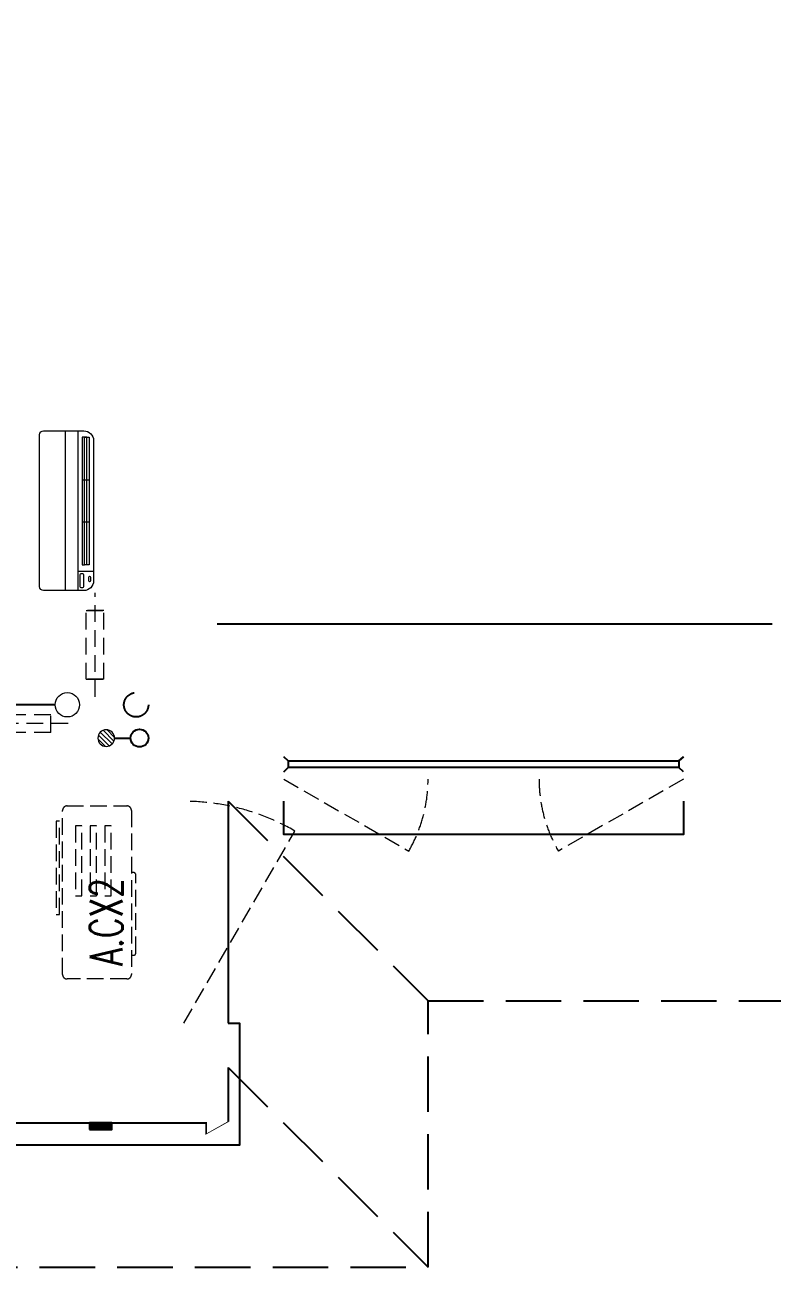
# Model space of a CAD drawing. Extents: x 2803505 to 5851001, y -1372902 to 24339.
# Drawn here: x 2869340 to 2872706, y -893072 to -887472 of the extents above; entities that cross this region are included whole.
import ezdxf
from ezdxf.xclip import XClip

# ---------------------------------------------------------------- set-up
doc = ezdxf.new("R2010")
doc.units = 0
doc.header["$LTSCALE"] = 1000
doc.header["$MEASUREMENT"] = 0
doc.header["$XCLIPFRAME"] = 2
for name, pattern in [('DASH', [0.35, 0.25, -0.1]), ('DOTE', [2.4200000000000004, 2, -0.2, 0.02, -0.2]), ('HIDDEN', [0.375, 0.25, -0.125])]:
    doc.linetypes.add(name, pattern=pattern)
doc.layers.get('0').update_dxf_attribs({"linetype": 'CONTINUOUS'})
for name, color, linetype in [('!!电气', 1, 'CONTINUOUS'), ('3-栏杆1', 252, 'CONTINUOUS'), ('3.5方案汇报，与郭总、侯月琴确定户型_t8$0$2020.03.04 -1安徽标准化洋房户型(UA）_t8_t8$0$看线', 154, 'CONTINUOUS'), ('VPIPE-凝结', 150, 'CONTINUOUS'), ('VPIPE-雨水', 4, 'DASH'), ('卫生间', 6, 'CONTINUOUS'), ('看线', 185, 'CONTINUOUS'), ('立面', 73, 'CONTINUOUS'), ('铝合金', 144, 'CONTINUOUS')]:
    doc.layers.add(name, color=color, linetype=linetype)
for name, color, linetype, lineweight in [('DOTE', 19, 'DOTE', 9), ('EQUIP_地漏', 7, 'CONTINUOUS', 18), ('VPIPE-废水', 31, 'TG_F', 18), ('WINDOW', 146, 'CONTINUOUS', 20), ('平面-空调室内机', 176, 'CONTINUOUS', 9), ('平面-空调预留孔', 252, 'CONTINUOUS', 15)]:
    doc.layers.add(name, color=color, linetype=linetype, lineweight=lineweight)
doc.styles.add('_TCH_DIM', font='SIMPLEX', dxfattribs={"bigfont": 'GBCBIG'})
doc.styles.add('TG_LINETYPE', font='SIMPLEX', dxfattribs={"width": 0.8, "height": 3, "bigfont": 'HZTXT'})
doc.linetypes.add('TG_F', pattern='A,2,-0.3,["F",TG_LINETYPE,S=0.1,R=0,X=-0.23,Y=-0.15],0', length=2.3)

# ---------------------------------------------------------------- blocks, each defined once
blk = doc.blocks.new('A$C74D73064')
at = {"layer": 'DOTE', "color": 252}
blk.add_line((10555.0351011306, 93136.92275867704), (10555.0351011306, 8148.876076509594), dxfattribs=at)
blk = doc.blocks.new('A$C24015597')
ref = blk.add_blockref('A$C74D73064', (24685.71245598793, -33857.69039963209))
XClip(ref).set_block_clipping_path([(-14883.246564808185, 50822.2568892687), (39116.74030273309, 70322.2568880918)])
blk = doc.blocks.new('dongkong')
at = {"layer": '平面-空调预留孔', "color": 8, "linetype": 'HIDDEN', "ltscale": 0.3}
for p, q in [((-603796.0415180789, 210899.900060961), (-603796.0415180789, 210431.4859232727)), ((-603836.0415180789, 210820.9630630909), (-603836.0415180789, 210510.8096162414)), ((-603836.0415180789, 210820.9630630909), (-603756.0415180789, 210820.9630630909)), ((-603756.0415180789, 210820.9630630909), (-603756.0415180789, 210510.8096162414))]:
    blk.add_line(p, q, dxfattribs=at)
blk.add_lwpolyline([(-603756.0415180789, 210510.8096162414), (-603836.0415180789, 210510.8096162414)], dxfattribs=at)
blk = doc.blocks.new('A$C001338C2')
at = {"color": 8}
for p, q in [((844.9999883423079, 303.6000072514144), (54.99998834231155, 303.6000543390692)), ((109.0525457565491, 214.7673082745569), (109.0525510513944, 303.6000511174025)), ((-1.49359439092e-05, 248.6000576173246), (-2.84423585981e-05, 22.0000576172315)), ((899.9999715576414, 22.00000397306576), (899.9999850640525, 248.6000039731589)), ((21.99997024633922, 5.63059293199e-05), (877.9999702463392, 5.2843679441e-06))]:
    blk.add_line(p, q, dxfattribs=at)
at = {"color": 8, "lineweight": 5}
for p, q in [((899.9999830474662, 214.7672611304297), (-1.69525337697e-05, 214.7673147745954)), ((864.5756734352908, 278.6904651548975), (144.4768629888749, 278.6905080761171)), ((144.4768629888749, 278.6905080761171), (144.4768622188567, 265.7722729386405)), ((387.0097734353949, 278.6904936200444), (144.4768629888749, 278.6905080761171)), ((144.4768629888749, 278.6905080761171), (144.4768614488676, 252.8539829386973)), ((144.4768622188567, 265.7722729386405), (864.5756726653053, 265.772230017421)), ((144.4768606789075, 239.9356929386377), (144.4768614488676, 252.8539829386973)), ((144.4768614488676, 252.8539829386973), (864.5756718953162, 252.8539400174777)), ((864.5756711253525, 239.9356500174181), (144.4768606789075, 239.9356929386377)), ((387.0097711254275, 239.935678482565), (387.0097734353949, 278.6904936200444)), ((622.04272112545, 239.935664473509), (387.0097711254275, 239.935678482565)), ((864.5756734352908, 278.6904651548975), (622.0427234354138, 278.6904796109884)), ((622.0427234354138, 278.6904796109884), (622.04272112545, 239.935664473509)), ((864.5756718953162, 252.8539400174777), (864.5756734352908, 278.6904651548975)), ((864.5756726653053, 265.772230017421), (864.5756711253525, 239.9356500174181)), ((899.9999787804518, 143.1781611304468), (-2.12195482163e-05, 143.1782147746126))]:
    blk.add_line(p, q, dxfattribs=at)
at = {"color": 8}
for points in [[(73.08482630450817, 275.0144977724194), (56.77886350143308, 275.0144987443309, -0.414213562373095), (51.27886382925863, 280.5144990721565), (51.27886400034913, 283.3844664433818, -0.414213562373095), (56.77886432817468, 288.8844661155563), (73.08482713124977, 288.8844651436448, -0.4142135623732024), (78.58482680342422, 283.3844648158192), (78.58482663233372, 280.5144974445939, -0.414213562373095)], [(89.24090579471158, 226.3562818807586), (22.19125331861505, 226.3562858772129, -0.414213562372504), (16.6912536464406, 231.8562862050385), (16.69125431894281, 243.1390318179401, -0.414213562373095), (22.19125464676836, 248.6390314901146), (89.24090712286488, 248.6390274936603, -0.414213562373095), (94.74090679503934, 243.1390271658347), (94.74090612253713, 231.8562815529331, -0.414213562373095)]]:
    blk.add_lwpolyline(points, format="xyb", close=True, dxfattribs=at)
for centre, radius, start, end in [((54.99998506405609, 248.6000543390692), 55.0000000000001, 89.99999658490542, 179.9999965849054), ((844.9999850640525, 248.6000072514144), 55.0000000000001, 359.9999965849054, 89.99999658490542), ((21.9999715576414, 22.00005630592932), 22.00000000000004, 179.9999965849054, 269.9999965849054), ((877.9999715576414, 22.00000528436794), 22.00000000000004, 269.9999965849054, 359.9999965849054)]:
    blk.add_arc(centre, radius, start, end, dxfattribs=at)
blk = doc.blocks.new('$TwtSys$00000141')
at = {"color": 252}
for p, q in [((-47.09803151780761, 3.836055847277748), (-5.041545145413693, 45.89254221967349)), ((-47.09803151780761, 3.836055847277748), (-5.041545145413693, 45.89254221967349)), ((-43.60958444554853, -17.52724007043071), (17.52724007042889, 43.60958444554853)), ((-43.60958444554853, -17.52724007043071), (17.52724007042889, 43.60958444554853)), ((-33.23401871576607, -33.23401871577153), (33.23401871576607, 33.23401871576425)), ((-33.23401871576607, -33.23401871576971), (33.23401871576607, 33.23401871576425)), ((-16.17805684451741, -43.53063328177632), (43.79137317708955, 16.43879673983065)), ((-16.17805684451741, -43.53063328177632), (43.79137317708955, 16.43879673983247)), ((5.715553844029273, -46.12975947626182), (46.12974035062325, -5.715572969671484)), ((5.715553844029273, -46.12975947626182), (46.12974035062325, -5.715572969671484))]:
    blk.add_line(p, q, dxfattribs=at)
blk.add_circle((0, -1.818989403545856e-12), 47, dxfattribs=at)
blk.add_circle((0, -1.818989403545856e-12), 47, dxfattribs=at)
blk = doc.blocks.new('A$C148B7D8E')
at = {"layer": '卫生间', "color": 252, "linetype": 'DASH'}
for p, q in [((22550.00001177914, 2.256128937005997e-07), (23449.9999782659, -899.9999998953426)), ((22549.99997477146, -1199.999990658369), (23449.99997818546, -2099.999804583029))]:
    blk.add_line(p, q, dxfattribs=at)
blk.add_lwpolyline([(16100.0017727029, 13999.99896146997), (16100.00177205505, 15399.99869960139), (7700.000186217541, 15399.9987034885), (7700.00259226287, 10799.99731380143), (7300.000010908523, 10799.99611648254), (7300.000007618219, 10000.0000001312), (900.0000073142583, 10000.00000001432), (900.000007365481, 9000.024217333877), (-899.9999926876626, 9000.024321453297), (-899.9999969094642, -900.0000000767177), (1750.000030706404, -899.999999850872), (1750.000019971107, -2099.999998709653), (23449.99997818546, -2099.999804583029), (23449.9999782659, -899.9999998953426), (25100.00000309735, -900.0000000060536)], dxfattribs=at)
blk = doc.blocks.new('fergve')
at = {"layer": '平面-空调预留孔', "color": 8, "linetype": 'DASH', "ltscale": 0.3}
for p, q in [((119062.717304058, 54987.64907498009), (119062.717304058, 54977.64907498009)), ((119072.717304058, 54967.64907498009), (119425.5529723145, 54967.64907498009)), ((119435.5529723145, 54977.64907498009), (119435.5529723145, 54987.64907498009))]:
    blk.add_line(p, q, dxfattribs=at)
blk.add_lwpolyline([(119715.8642389868, 54987.64907498032), (118975.8642389868, 54987.64907498009, -0.414213562373517), (118955.8642389868, 55007.64907498009), (118955.8642389873, 55277.64907498009, -0.414213562372746), (118975.8642389873, 55297.64907498009), (119715.8642389864, 55297.64907498009, -0.4142135623727947), (119735.8642389864, 55277.64907498009), (119735.8642389868, 55007.64907498055, -0.4142135623733224)], format="xyb", close=True, dxfattribs=at)
for points in [[(119666.6522452464, 55326.75839339898), (119246.8340998819, 55326.75839339898), (119246.8340998819, 55311.64433774215), (119666.6522452464, 55311.64433774215)], [(119645.4876140846, 55239.18252008365), (119329.9588134751, 55239.18252008365), (119329.9588134751, 55210.21092074577), (119645.4876140846, 55210.21092074577)], [(119645.4876140846, 55173.38063160962), (119329.9588134751, 55173.38063160962), (119329.9588134751, 55144.40903227197), (119645.4876140846, 55144.40903227197)], [(119645.4876140846, 55107.57874313582), (119329.9588134751, 55107.57874313582), (119329.9588134751, 55078.60714379794), (119645.4876140846, 55078.60714379794)]]:
    blk.add_lwpolyline(points, close=True, dxfattribs=at)
for centre, start, end in [((119072.717304058, 54977.64907498009), 180, 270), ((119425.5529723145, 54977.64907498009), 270, 0)]:
    blk.add_arc(centre, 10, start, end, dxfattribs=at)
at = {"layer": '平面-空调预留孔', "color": 8, "linetype": 'DASH', "ltscale": 0.3, "style": '_TCH_DIM', "width": 0.7058823529411765}
blk.add_text('A.CX2', height=146.88, dxfattribs=at).set_placement((119015.260064729, 55027.2738646582))
blk = doc.blocks.new('GDGDRGDGDRGDR')
at = {"layer": '平面-空调室内机', "ltscale": 0.3, "xscale": -1, "rotation": 270}
blk.add_blockref('dongkong', (231445.8857243957, 1046278.127469567), dxfattribs=at)
at = {"layer": '平面-空调预留孔', "rotation": 90}
blk.add_blockref('fergve', (497617.7244145183, 322375.2892448572), dxfattribs=at)
blk = doc.blocks.new('A$C66B635E3')
at = {"layer": '立面'}
h = blk.add_hatch(dxfattribs=at)
h.set_pattern_fill('ANSI31', color=252, scale=2)
h.set_pattern_definition([(45, (-866400.3096373547, -795945.4611016122), (-2.245064030267288, 2.245064030267288), [])])
h.paths.add_polyline_path([(21824.97718691546, -379.9611016121926), (21924.97718691546, -379.9611016121926), (21924.97718691546, -349.9611016121926), (21824.97718691546, -349.9611016121926)])
at = {"color": 252, "const_width": 8}
blk.add_lwpolyline([(22449.99997925013, -99.9999994833488), (22449.9999792506, -399.9999994832324), (22349.9999700035, -400.0004377794685), (22349.99998849677, -350.0000004277099), (21300.00001656776, -350.0000103435013), (21300.00003506104, -99.99913375102915)], dxfattribs=at)
at = {"layer": '3-栏杆1', "color": 252}
for p, q in [((22720.26864399016, 1282.212400592864), (22700.00001359312, 1299.999978907406)), ((22700.00001359312, 1299.999978907406), (22720.26864380995, 1282.212400751188)), ((24479.73135523079, 1282.212400596822), (24499.99998562783, 1299.999978911364)), ((24499.99998562783, 1299.999978911364), (24479.731355411, 1282.212400755147)), ((22720.26864380715, 1252.930120892823), (22700.00003714301, 1233.083245857153)), ((22700.00003714301, 1233.083245857153), (22720.26864380715, 1252.930120892823)), ((22720.26864380995, 1282.212400751188), (22720.26864380715, 1252.930120892823)), ((22720.26864380995, 1282.14632327517), (24479.73135541053, 1282.190802913392)), ((24479.73135541333, 1252.908532858826), (22720.26864380715, 1252.864073085366)), ((24479.731355411, 1282.212400755147), (24479.73135541379, 1252.930120896781)), ((24499.99996207794, 1233.083245861111), (24479.73135541379, 1252.930120896781))]:
    blk.add_line(p, q, dxfattribs=at)
at = {"layer": '3.5方案汇报，与郭总、侯月琴确定户型_t8$0$2020.03.04 -1安徽标准化洋房户型(UA）_t8_t8$0$看线', "color": 252, "ltscale": 10}
blk.add_line((22400.00001020962, 1899.999998557847), (24900.00000905106, 1899.999998507323), dxfattribs=at)
at = {"layer": 'VPIPE-凝结', "color": 252, "ltscale": 0.1}
blk.add_line((21669.99760960462, 1534.999997792765), (21330.000009079, 1534.999967537588), dxfattribs=at)
blk.add_lwpolyline([(21937.60240857722, 1384.999984665425), (22010.00240857666, 1384.999986465904)], dxfattribs=at)
at = {"layer": 'VPIPE-凝结', "color": 252}
blk.add_circle((22050.00240857666, 1384.999986465904), 40, dxfattribs=at)
at = {"layer": 'VPIPE-废水', "color": 252}
blk.add_circle((21724.99760960462, 1534.999997792765), 55, dxfattribs=at)
at = {"layer": 'VPIPE-雨水', "color": 252}
blk.add_circle((22035.00240857666, 1534.999984665425), 55, dxfattribs=at)
at = {"layer": 'WINDOW', "color": 252, "linetype": 'DASH', "ltscale": 0.3}
for points in [[(22699.99999967823, 1199.9999911536), (23263.13089337246, 875.3715936085209, 0.1314846383240589), (23349.9999996284, 1199.999991162214)], [(24499.99999955203, 1199.9999911536), (23936.86910585733, 875.3715936085209, -0.1314846383240589), (23849.99999960139, 1199.999991162214)], [(22250.00001370348, 99.99999293568544), (22750.00001370208, 966.0253967188764, 0.1316524975897076), (22250.0000136937, 1099.999992933823)]]:
    blk.add_lwpolyline(points, format="xyb", dxfattribs=at)
at = {"layer": '看线', "color": 252, "ltscale": 0.5}
for points in [[(22450.00001170486, 1099.999991400633), (22449.99997751089, 100.0000005166512)], [(24499.9999996149, 1099.999991181772), (24499.9999996149, 949.9999911817722), (22699.9999996149, 949.9999911817722), (22699.9999996135, 1099.999991155928)]]:
    blk.add_lwpolyline(points, dxfattribs=at)
at = {"layer": '看线', "color": 252}
blk.add_lwpolyline([(22449.99997751089, 100.0000005166512), (22499.9999774606, 100.0002196647692), (22500.00238809083, -450.0000056381105), (21249.99999191053, -449.9998515280895), (21250.00000989018, -250.0019439184107)], dxfattribs=at)
at = {"layer": '立面', "color": 252}
blk.add_lwpolyline([(21824.97718691546, -379.9611016121926), (21924.97718691546, -379.9611016121926), (21924.97718691546, -349.9611016121926), (21824.97718691546, -349.9611016121926)], close=True, dxfattribs=at)
at = {"layer": '铝合金', "color": 252}
blk.add_lwpolyline([(21824.97718691546, -379.9611016121926), (21924.97718691546, -379.9611016121926), (21924.97718691546, -349.9611016121926), (21824.97718691546, -349.9611016121926)], close=True, dxfattribs=at)
at = {"color": 252}
for name, p in [('A$C148B7D8E', (-100.0000000740401, 1099.99999117502)), ('GDGDRGDGDRGDR', (-420616.5787028493, -441032.0865709839))]:
    blk.add_blockref(name, p, dxfattribs=at)
at = {"layer": 'EQUIP_地漏', "color": 252, "xscale": 0.8, "yscale": -0.8, "zscale": 0.8, "rotation": 180}
blk.add_blockref('$TwtSys$00000141', (21900.00240857666, 1384.999984665425), dxfattribs=at)
at = {"layer": '平面-空调室内机', "color": 252, "ltscale": 0.3, "rotation": 180}
blk.add_blockref('dongkong', (-581945.946805526, 212470.8105057422), dxfattribs=at)
at = {"layer": '平面-空调室内机', "color": 252, "ltscale": 0.3, "xscale": -1, "rotation": 180}
blk.add_blockref('dongkong', (625646.1362306313, 212470.8105057424), dxfattribs=at)
at = {"layer": '平面-空调预留孔', "color": 252, "xscale": -0.800000000046565, "yscale": 0.800000000046565, "zscale": 0.800000000046565, "rotation": 269.9999997665698}
blk.add_blockref('A$C001338C2', (21600.09467634326, 2050.000910123461), dxfattribs=at)

msp = doc.modelspace()

# ---------------------------------------------------------------- block references
at = {"layer": '!!电气'}
for name, p in [('A$C24015597', (2836003.491352153, -866453.5751154525)), ('A$C66B635E3', (2847805.957243332, -892071.9887106274))]:
    msp.add_blockref(name, p, dxfattribs=at)

doc.saveas('drawing.dxf')
